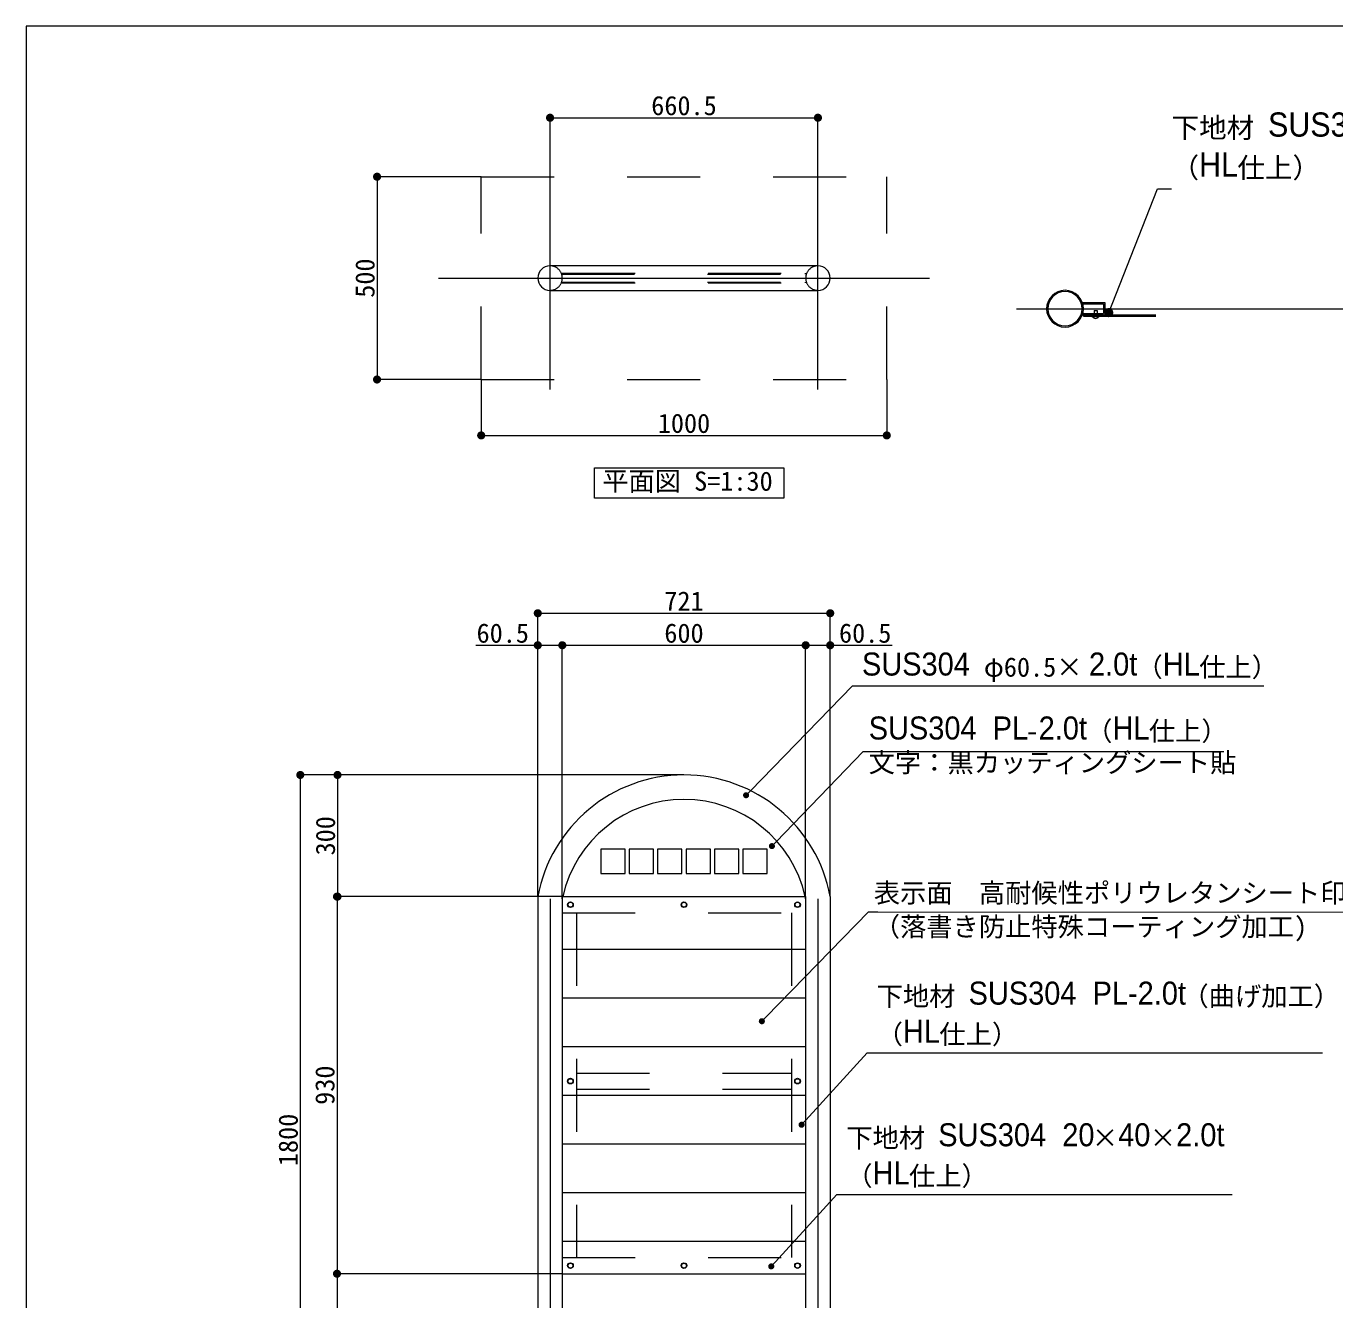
# Model space of a CAD drawing. Units: millimetres at full size, sheet at 1:30, with parts at other scales. Extents: x 2064 to 10279, y 2990 to 8590.
# Drawn here: x 2064 to 5291, y 5285 to 8426 of the extents above; entities that cross this region are included whole.
import ezdxf
from ezdxf.enums import TextEntityAlignment as Align

# ---------------------------------------------------------------- set-up
doc = ezdxf.new("R2010")
doc.units = ezdxf.units.MM
doc.header["$LTSCALE"] = 30
doc.linetypes.add('DASHED_SPACED', pattern=[12, 6, -6])
doc.linetypes.add('USER1', pattern=[508, 317.5, -63.5, 63.5, -63.5])
for name, color, linetype, lineweight in [('_0-0_', 7, 'Continuous', 13), ('寸法', 1, 'Continuous', 13), ('画層2', 7, 'Continuous', 13)]:
    doc.layers.add(name, color=color, linetype=linetype, lineweight=lineweight)
doc.styles.add('Arial', font='')
doc.styles.add('ＭＳ ゴシック', font='')
doc.styles.get('Arial').set_extended_font_data('Arial')
doc.styles.get('ＭＳ ゴシック').set_extended_font_data('MS Gothic')

# ---------------------------------------------------------------- blocks, each defined once
blk = doc.blocks.new('filled_dot')
at = {"color": 0, "linetype": 'Continuous', "lineweight": -2, "const_width": 1.25}
blk.add_lwpolyline([(-0.625, 0, 1), (0.625, 0, 1)], format="xyb", close=True, dxfattribs=at)

msp = doc.modelspace()

# ---------------------------------------------------------------- linework, layer by layer
at = {"layer": '_0-0_', "color": 6}
msp.add_lwpolyline([(10278.81, 8425.63), (2064.43, 8425.63), (2064.43, 2990.19), (10278.81, 2990.19)], close=True, dxfattribs=at)
at = {"layer": '寸法'}
for p, q in [((3356.1, 8199.85), (4016.6, 8199.85)), ((3356.1, 8079.34), (3356.1, 8199.85)), ((4016.6, 8079.34), (4016.6, 8199.85)), ((2929.6, 8054.34), (2929.6, 7554.34)), ((3186.35, 8054.34), (2929.6, 8054.34)), ((3186.35, 7554.34), (2929.6, 7554.34)), ((3186.35, 7554.34), (3186.35, 7416.4)), ((4186.35, 7554.34), (4186.35, 7416.4)), ((3186.35, 7416.4), (4186.35, 7416.4)), ((3325.85, 6977.94), (4046.85, 6977.94)), ((3325.85, 6279.15), (3325.85, 6977.94)), ((4046.85, 6279.15), (4046.85, 6977.94)), ((3173.26, 6898.96), (3386.35, 6898.96)), ((3325.85, 6304.15), (3325.85, 6898.96)), ((3386.35, 6898.96), (3986.35, 6898.96)), ((3386.35, 6273.36), (3386.35, 6898.96)), ((3386.35, 6273.36), (3386.35, 6898.96)), ((3986.35, 6898.96), (4199.43, 6898.96)), ((3986.35, 6273.36), (3986.35, 6898.96)), ((3986.35, 6273.36), (3986.35, 6898.96)), ((4046.85, 6304.15), (4046.85, 6898.96)), ((4125.14, 6799.2), (5116.1, 6799.2)), ((4151.33, 6636.94), (5017.12, 6636.94)), ((2740.31, 6579.15), (2740.31, 4779.15)), ((3686.35, 6579.15), (2740.31, 6579.15)), ((2832.08, 6579.15), (2832.08, 6279.15)), ((3386.35, 6579.15), (2832.08, 6579.15)), ((2830.83, 6279.15), (2830.83, 5349.15)), ((3325.85, 6279.15), (2830.83, 6279.15)), ((3386.35, 6279.15), (2832.08, 6279.15)), ((4163.95, 6241.89), (5377, 6240.45)), ((4161.39, 5893.66), (5261.05, 5893.66)), ((4086.6, 5544.38), (5038.03, 5544.38)), ((3386.35, 5349.15), (2830.83, 5349.15)), ((2830.83, 5349.15), (2830.83, 4779.15)), ((3386.35, 5349.15), (2830.83, 5349.15))]:
    msp.add_line(p, q, dxfattribs=at)
at = {"layer": '寸法', "linetype": 'USER1'}
for p, q in [((3356.1, 7529.34), (3356.1, 8079.34)), ((4016.6, 7529.34), (4016.6, 8079.34)), ((3081.1, 7804.34), (4291.6, 7804.34)), ((4506.08, 7728.89), (5845.26, 7728.89)), ((3356.1, 6273.36), (3356.1, 3974.37)), ((4016.6, 6273.36), (4016.6, 3974.37))]:
    msp.add_line(p, q, dxfattribs=at)
at = {"layer": '寸法'}
for points in [[(4733.58, 7719.24), (4741.83, 7740.18), (4853.95, 8024.64), (4888.45, 8024.64)], [(3839.5, 6529.17), (3849.95, 6539.92), (4102.14, 6799.2), (4125.14, 6799.2)], [(3903.09, 6403.64), (3913.51, 6414.43), (4128.33, 6636.94), (4151.33, 6636.94)], [(3878.31, 5971.85), (3888.76, 5982.61), (4140.95, 6241.89), (4163.95, 6241.89)], [(3976.32, 5716.59), (3986.45, 5727.65), (4138.39, 5893.66), (4161.39, 5893.66)], [(3901.52, 5367.3), (3911.65, 5378.37), (4063.6, 5544.38), (4086.6, 5544.38)]]:
    msp.add_lwpolyline(points, dxfattribs=at)
at = {"layer": '寸法', "color": 3}
msp.add_lwpolyline([(3466.03, 7336.61), (3932.76, 7336.61), (3932.76, 7261.62), (3466.03, 7261.62)], close=True, dxfattribs=at)
at = {"layer": '画層2', "linetype": 'DASHED_SPACED'}
for p, q in [((3186.35, 7554.34), (3186.35, 8054.34)), ((3186.35, 8054.34), (4186.35, 8054.34)), ((4186.35, 7554.34), (4186.35, 8054.34)), ((3384.26, 7814.34), (3988.43, 7814.34)), ((3386.35, 7816.34), (3986.35, 7816.34)), ((3384.26, 7794.34), (3988.43, 7794.34)), ((3386.35, 7792.34), (3986.35, 7792.34)), ((3186.35, 7554.34), (4186.35, 7554.34)), ((3386.35, 6239.15), (3986.35, 6239.15)), ((3421.35, 6239.15), (3421.35, 5389.15)), ((3951.35, 6239.15), (3951.35, 5389.15)), ((3421.35, 5844.15), (3951.35, 5844.15)), ((3421.35, 5804.15), (3951.35, 5804.15)), ((3386.35, 5389.15), (3986.35, 5389.15))]:
    msp.add_line(p, q, dxfattribs=at)
at = {"layer": '画層2'}
for p, q in [((4016.6, 7834.59), (3356.1, 7834.59)), ((3386.35, 7814.34), (3386.35, 7816.34)), ((3986.35, 7814.34), (3986.35, 7816.34)), ((3386.35, 7792.34), (3386.35, 7794.34)), ((3986.35, 7792.34), (3986.35, 7794.34)), ((3356.1, 7774.09), (4016.6, 7774.09)), ((4668.64, 7743.89), (4723.69, 7743.89)), ((4723.69, 7743.89), (4723.69, 7713.89)), ((4668.64, 7713.89), (4850.04, 7713.89)), ((4669.58, 7740.89), (4720.69, 7740.89)), ((4669.58, 7716.89), (4720.69, 7716.89)), ((4671.19, 7710.89), (4671.19, 7713.89)), ((4697.44, 7724.39), (4704.94, 7724.39)), ((4697.44, 7724.39), (4697.44, 7710.89)), ((4704.94, 7724.39), (4704.94, 7710.89)), ((4720.69, 7740.89), (4720.69, 7716.89)), ((4671.19, 7710.89), (4850.04, 7710.89)), ((4692.19, 7710.89), (4692.19, 7709.39)), ((4692.19, 7709.39), (4710.19, 7709.39)), ((4710.19, 7710.89), (4710.19, 7709.39)), ((3325.85, 6279.15), (3325.85, 4279.15)), ((3386.35, 6279.15), (3386.35, 4279.15)), ((3386.35, 6279.15), (3986.35, 6279.15)), ((3986.35, 6279.15), (3986.35, 4279.15)), ((4046.85, 6279.15), (4046.85, 4279.15)), ((3386.35, 6149.15), (3986.35, 6149.15)), ((3386.35, 6029.15), (3986.35, 6029.15)), ((3386.35, 5909.15), (3986.35, 5909.15)), ((3386.35, 5789.15), (3986.35, 5789.15)), ((3386.35, 5669.15), (3986.35, 5669.15)), ((3386.35, 5549.15), (3986.35, 5549.15)), ((3386.35, 5429.15), (3986.35, 5429.15)), ((3386.35, 5349.15), (3986.35, 5349.15))]:
    msp.add_line(p, q, dxfattribs=at)
for points in [[(3481.35, 6336.16), (3541.35, 6336.16), (3541.35, 6396.16), (3481.35, 6396.16)], [(3551.35, 6336.16), (3611.35, 6336.16), (3611.35, 6396.16), (3551.35, 6396.16)], [(3621.35, 6336.16), (3681.35, 6336.16), (3681.35, 6396.16), (3621.35, 6396.16)], [(3691.35, 6336.16), (3751.35, 6336.16), (3751.35, 6396.16), (3691.35, 6396.16)], [(3761.35, 6336.16), (3821.35, 6336.16), (3821.35, 6396.16), (3761.35, 6396.16)], [(3831.35, 6336.16), (3891.35, 6336.16), (3891.35, 6396.16), (3831.35, 6396.16)]]:
    msp.add_lwpolyline(points, close=True, dxfattribs=at)
for centre, radius in [((3406.35, 6259.15), 7), ((3406.35, 6259.15), 6), ((3686.35, 6259.15), 7), ((3686.35, 6259.15), 6), ((3966.35, 6259.15), 7), ((3966.35, 6259.15), 6), ((3406.35, 5824.15), 7), ((3406.35, 5824.15), 6), ((3966.35, 5824.15), 7), ((3966.35, 5824.15), 6), ((3406.35, 5369.15), 7), ((3406.35, 5369.15), 6), ((3686.35, 5369.15), 7), ((3686.35, 5369.15), 6), ((3966.35, 5369.15), 7), ((3966.35, 5369.15), 6)]:
    msp.add_circle(centre, radius, dxfattribs=at)
for centre, radius, start, end in [((3356.1, 7804.34), 30.25, 90, 270), ((4016.6, 7804.34), 30.25, 270, 90), ((4625.82, 7728.89), 45.38, 90, 270), ((4625.82, 7728.89), 42.38, 90, 270), ((4625.82, 7728.89), 45.38, 270, 90), ((4625.82, 7728.89), 42.38, 270, 90), ((4701.19, 7713.39), 8.5, 208.07249, 331.92751), ((3686.35, 6212.55), 366.6, 10.46707, 169.53293), ((3686.35, 6212.55), 306.1, 12.56676, 167.43324)]:
    msp.add_arc(centre, radius, start, end, dxfattribs=at)
at = {"layer": '画層2', "linetype": 'DASHED_SPACED'}
for centre, start, end in [((3356.1, 7804.34), 270, 90), ((4016.6, 7804.34), 90, 270)]:
    msp.add_arc(centre, 30.25, start, end, dxfattribs=at)

# ---------------------------------------------------------------- block references
at = {"layer": '寸法', "xscale": 8, "yscale": 8}
for p in [(3356.1, 8199.85), (3186.35, 7416.4), (3325.85, 6977.94), (3325.85, 6898.96), (3386.35, 6898.96), (3986.35, 6898.96)]:
    msp.add_blockref('filled_dot', p, dxfattribs=at)
at = {"layer": '寸法'}
for p, xscale, yscale, rotation in [((4016.6, 8199.85), 8, 8, 180), ((2929.6, 8054.34), 8, 8, 270), ((4733.58, 7719.24), 9, 9, 68.5), ((2929.6, 7554.34), 8, 8, 90), ((4186.35, 7416.4), 8, 8, 180), ((4046.85, 6977.94), 8, 8, 180), ((3386.35, 6898.96), 8, 8, 180), ((3986.35, 6898.96), 8, 8, 180), ((4046.85, 6898.96), 8, 8, 180), ((2740.31, 6579.15), 8, 8, 270), ((2832.08, 6579.15), 8, 8, 270), ((3839.5, 6529.17), 6, 6, 45.8), ((3903.09, 6403.64), 6, 6, 46), ((2830.83, 6279.15), 8, 8, 270), ((2832.08, 6279.15), 8, 8, 90), ((3878.31, 5971.85), 6, 6, 45.8), ((3976.32, 5716.59), 6, 6, 47.5), ((2830.83, 5349.15), 8, 8, 90), ((2830.83, 5349.15), 8, 8, 270), ((3901.52, 5367.3), 6, 6, 47.5)]:
    msp.add_blockref('filled_dot', p, dxfattribs=dict(at, xscale=xscale, yscale=yscale, rotation=rotation))

# ---------------------------------------------------------------- texts
at = {"layer": '寸法', "style": 'ＭＳ ゴシック'}
for s, p in [('660.5', (3686.35, 8229.85)), ('1000', (3686.35, 7446.4)), ('721', (3686.35, 7007.94)), ('60.5', (3239.55, 6928.96)), ('600', (3686.35, 6928.96)), ('60.5', (4133.14, 6928.96))]:
    msp.add_text(s, height=47.47, dxfattribs=at).set_placement(p, align=Align.MIDDLE_CENTER)
at = {"layer": '寸法', "color": 3, "style": 'ＭＳ ゴシック'}
for s, height, p in [('下地材 ', 49.84, (4888.45, 8135.34)), ('（', 49.84, (4888.45, 8036.64)), ('仕上）', 49.84, (5050.75, 8036.64)), ('平面図 S=1:30', 47.47, (3484.8, 7265.72)), ('（', 47.47, (4802.09, 6807.2)), ('仕上）', 47.47, (4956.66, 6807.2)), ('φ60.5×', 47.47, (4425.89, 6807.2)), ('（', 47.47, (4678.04, 6649.48)), ('仕上）', 47.47, (4832.61, 6649.48)), ('-', 47.47, (4528.47, 6649.48)), ('下地材 ', 47.47, (4161.39, 5995.66)), ('（曲げ加工）', 47.47, (4915.31, 5995.66)), ('（', 47.47, (4161.39, 5901.66)), ('仕上）', 47.47, (4315.96, 5901.66)), ('下地材 ', 47.47, (4086.6, 5646.38)), ('×', 47.47, (4692.12, 5646.38)), ('×', 47.47, (4835.03, 5646.38)), ('（', 47.47, (4086.6, 5552.38)), ('仕上）', 47.47, (4241.17, 5552.38))]:
    msp.add_text(s, height=height, dxfattribs=at).set_placement(p, align=Align.BOTTOM_LEFT)
at = {"layer": '寸法', "color": 3, "style": 'Arial', "width": 0.9}
for s, height, p in [('SUS304  PL-2.0t', 59.66, (5126.41, 8135.34)), ('HL', 59.66, (4956.44, 8036.64)), ('SUS304  ', 56.82, (4125.14, 6807.2)), ('2.0t', 56.82, (4684.89, 6807.2)), ('HL', 56.82, (4866.84, 6807.2)), ('SUS304  PL', 56.82, (4141.77, 6649.48)), ('2.0t', 56.82, (4560.84, 6649.48)), ('HL', 56.82, (4742.79, 6649.48)), ('SUS304  PL-2.0t', 56.82, (4388.02, 5995.66)), ('HL', 56.82, (4226.14, 5901.66)), ('SUS304  20', 56.82, (4313.22, 5646.38)), ('40', 56.82, (4756.87, 5646.38)), ('2.0t', 56.82, (4899.78, 5646.38)), ('HL', 56.82, (4151.35, 5552.38))]:
    msp.add_text(s, height=height, dxfattribs=at).set_placement(p, align=Align.BOTTOM_LEFT)
at = {"layer": '寸法', "style": 'ＭＳ ゴシック'}
for s, p in [('500', (2899.6, 7804.34)), ('300', (2802.08, 6429.15)), ('930', (2800.83, 5814.15)), ('1800', (2710.31, 5679.15))]:
    msp.add_text(s, height=47.47, rotation=90, dxfattribs=at).set_placement(p, align=Align.MIDDLE_CENTER)
at = {"layer": '寸法', "color": 3, "style": 'ＭＳ ゴシック'}
for s, p in [('文字：黒カッティングシート貼', (4141.77, 6633.37)), ('表示面\u3000高耐候性ポリウレタンシート印刷', (4154.4, 6312.04)), ('（落書き防止特殊コーティング加工)', (4154.4, 6228.71))]:
    msp.add_text(s, height=47.47, dxfattribs=at).set_placement(p, align=Align.TOP_LEFT)

doc.saveas('drawing.dxf')
